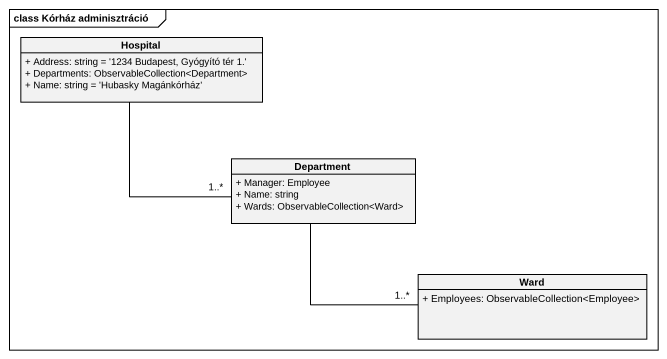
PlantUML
@startuml
mainframe class Kórház adminisztráció
hide circle
hide empty members
skinparam classAttributeIconSize 0
class Hospital {
  + Address: string = '1234 Budapest, Gyógyító tér 1.'
  + Departments: ObservableCollection<Department>
  + Name: string = 'Hubasky Magánkórház'
}
class Department {
  + Manager: Employee
  + Name: string
  + Wards: ObservableCollection<Ward>
}
class Ward {
  + Employees: ObservableCollection<Employee>
}
Hospital -- "1..*" Department
Department -right- "1..*" Ward
@enduml
